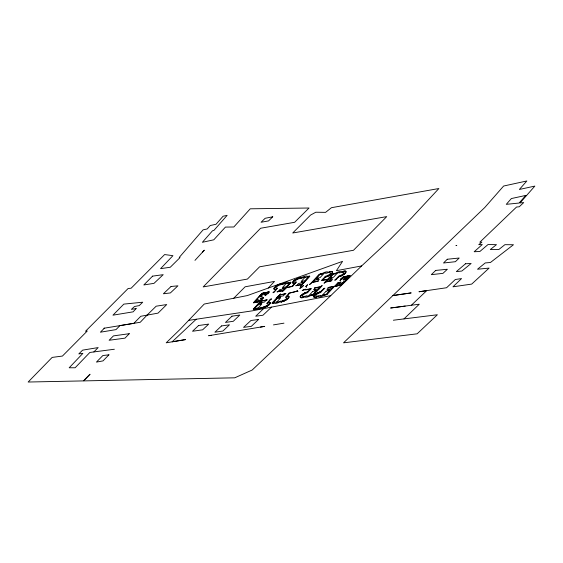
<?xml version="1.0" encoding="UTF-8"?>
<svg xmlns="http://www.w3.org/2000/svg" width="563" height="563" viewBox="0 0 563 563"><rect width="100%" height="100%" fill="white"/><g stroke="black" fill="none" stroke-linecap="round" stroke-linejoin="round"><path stroke-width="0.84" d="M300.135 296.764C300.163 298.291 302.929 298.045 303.668 297.053L304.224 296.94M253.786 302.556L262.168 293.443L268.537 292.049L262.316 293.351L259.219 296.792M289.656 293.147L297.165 291.043L297.63 291.613M292.098 286.271L286.18 287.742L291.036 282.443M302.366 284.575L302.38 284.245M306.378 287.137L306.441 286.405M312.036 282.162L309.516 284.618L312.162 282.464L318.243 281.211L312.226 282.169L319.545 274.329L321.677 273.752M332.656 272.344L332.226 271.486L330.636 271.38M349.743 275.771L341.41 284.829L334.999 286.264L341.34 284.892M310.452 288.918C306.42 290.564 304.703 289.065 302.211 290.529A4.785 1.527 -26 0 0 303.851 289.663L305.498 289.178M300.135 296.757L301.332 295.153M269.262 291.965L268.072 293.682L267.397 293.823M292.774 281.986L292.626 282.844M268.847 292.113L265.511 295.596L264.913 295.737L268.22 292.394L262.506 293.548L259.691 296.602L262.182 296.286L259.283 296.877M302.31 284.681L300.438 286.44L301.93 284.611L295.765 285.744L302.352 284.16L309.467 276.292L307.658 276.574L309.594 276.004M309.847 276.243L302.718 283.991M350.123 275.694L341.586 284.913L334.359 286.539M345.816 272.569L345.935 271.331M345.816 272.576L344.274 274.111M270.824 299.417L271.619 298.918L270.261 299.192L267.84 302.331M288.756 297.764L289.115 296.497L287.883 296.004M325.9 281.648L331.881 280.627L325.878 282.049L324.154 283.161M255.088 309.129L253.526 309.249L261.183 301.212M273.857 302.985L272.295 303.091L279.952 295.068M288.756 297.771L288.059 298.524M304.217 296.926L303.816 296.835M328.546 272.26L329.045 272.26M318.714 289.544L322.113 285.673M317.645 296.581L317.222 296.49M341.98 271.908L342.768 271.767M262.013 308.116L262.358 307.743L261.999 307.708M282.204 283.583L281.866 283.949L282.246 283.963M280.782 301.972L281.127 301.599L280.768 301.564M300.973 277.439L300.635 277.805L301.029 277.798M286.602 296.194L289.03 293.049L294.878 291.866L297.524 290.789M321.649 273.674L320.044 273.907M335.069 273.329L333.711 273.491M324.57 295.089L326.223 294.836M293.077 281.542L294.048 280.578M254.047 302.408L257.235 299.009L257.826 298.869L254.525 302.211L260.24 301.057L263.055 298.003L260.563 298.313L263.498 297.728M263.519 297.813L260.331 301.275L267.228 299.805L253.751 302.838M270.782 299.46L268.248 302.211L268.875 302.148M271.957 303.098L276.869 297.771L276.264 297.94L280.465 293.992M282.492 291.479L282.922 290.775L276.996 291.887L283.625 290.17M280.494 294.076L280.071 294.766L285.997 293.661L279.41 295.237M292.183 286.117L294.745 283.337L293.773 283.393M305.526 289.262L305.667 289.692L311.508 288.516L307.025 292.978A3.484 1.112 -26 0 0 302.69 295.265A3.484 1.112 -26 0 0 303.823 296.455L302.838 297.517A5.616 1.788 -26 0 1 301.022 295.603A5.616 1.788 -26 0 1 308.01 291.916M324.105 283.09L327.23 279.508L321.283 280.599L325.766 276.137A3.484 1.112 -26 0 0 330.101 273.843A3.484 1.112 -26 0 0 328.968 272.654L329.946 271.591A5.616 1.788 -26 0 1 331.769 273.505A5.616 1.788 -26 0 1 324.781 277.2M334.112 286.694L326.976 294.414M340.003 280.515L343.029 277.158M344.317 281.521L341.227 284.857M349.489 275.905L346.182 279.354L343.275 279.938L346.196 279.164L349.011 276.109L343.289 277.32M305.73 286.44L307.124 285.089M194.967 260.38L204.313 250.169L202.434 252.217M265.349 293.034L263.751 294.78L266.482 294.224M253.216 309.207L260.303 301.451M260.641 301.388L259.036 303.126L264.504 302.021L266.109 300.283M276.37 289.375L273.963 292.5C270.198 293.809 278.009 289.417 275.476 289.537M281.465 284.062L281.732 283.773A5.377 1.717 -26 0 0 275.082 287.158A5.377 1.717 -26 0 0 276.257 289.234M284.878 294.139L283.273 295.878L277.805 296.983L279.621 295.026M295.139 283.231L292.732 286.356L286.532 287.714L282.542 291.55M300.234 277.918L300.501 277.629A5.377 1.717 -26 0 0 293.851 281.014A5.377 1.717 -26 0 0 295.033 283.09L295.096 283.083M296.891 285.265L298.489 283.52L303.957 282.422M289.544 293.323L287.257 296.032M307.637 284.575L306.434 286.398M312.113 282.063L319.277 274.322M317.694 281.071L319.298 279.325L313.83 280.43M315.097 288.045L313.492 289.783L318.961 288.678M321.332 291.557L324.935 288.172L323.366 288.671L323.88 288.573M328.525 287.7L326.92 289.438L332.388 288.333L333.986 286.595L327.969 287.559L334.612 286.222M334.682 286.286L338.025 282.717L341.051 282.084L338.131 282.865L335.316 285.92L341.03 284.765L344.289 281.437M343.296 277.256L340.038 280.585M346.02 276.771L344.415 278.509L341.685 279.065M268.234 288.052L274.491 281.409L245.137 286.792L233.715 298.249L204.235 304.048L180.273 329.165L166.198 342.818L185.558 339.58L172.165 341.811L196.213 319.242L252.28 310.846L330.762 295.631L361.615 265.94L390.905 238.698L411.827 217.635L438.88 188.528L331.445 207.698L325.59 212.357L315.808 212.23L310.586 215.045L292.718 233.005L386.725 216.621L353.48 250.282L259.606 266.813L247.41 279.072L203.18 286.919L260.613 228.247L294.625 222.294L309.031 208.014L250.254 208.803L233.821 226.988L225.432 227.086L213.792 239.803L202.384 242.294L212.532 230.753L213.863 230.464L227.142 215.347L223.11 216.227L216.03 224.264L210.231 225.538L207.233 228.944L203.095 229.859L179.224 257.446L180.026 257.594L170.272 267.249L160.575 268.657L172.932 255.672L164.621 254.56L131.144 288.207L128.125 288.509L85.477 331.297L87.286 330.995L62.43 356.062L52.155 357.406L28.15 382.031L234.722 377.822L252.203 370.011L330.762 295.631M269.494 304.477L270.395 302.817L268.875 302.148M302.394 284.026L301.852 284.322M331.86 273.569L330.291 274.857M332.592 274.068L327.659 279.325M341.516 278.791L340.594 279.065L343.388 276.799L350.087 275.476M93.859 351.938L98.173 347.575L82.613 350.144L78.799 353.916L82.881 353.374L69.186 367.78L75.132 367.766L89.869 352.459L114.359 349.243M269.487 304.477L268.699 305.167M314.548 295.005L313.535 296.56L314.309 297.377M263.512 308.693L255.708 316.223L262.956 315.238L271.549 307.109M404.002 318.904L419.273 304.21L390.588 308.017L405.177 306.082M329.418 272.056L329.721 271.732A5.377 1.717 -26 0 1 331.734 273.372A5.377 1.717 -26 0 1 325.315 276.982L324.985 277.123M342.818 271.732L343.141 271.387A5.377 1.717 -26 0 1 345.161 273.027A5.377 1.717 -26 0 1 338.743 276.637L338.743 276.637M338.37 276.806L338.286 276.876A5.616 1.788 -26 0 0 345.196 273.161A5.616 1.788 -26 0 0 343.374 271.246L342.395 272.309A3.484 1.112 -26 0 1 343.521 273.498A3.484 1.112 -26 0 1 339.186 275.793L334.704 280.247L335.844 279.79M314.548 294.998L316.68 293.422M297.644 291.613L298.01 291.374A4.785 1.527 -26 0 1 297.609 290.923L297.588 290.818M411.342 305.259L426.712 290.642L418.956 291.761L446.579 287.742L455.319 279.501L461.554 278.572L452.962 286.813L471.703 284.09L489.106 268.087L477.515 269.234L485.25 262.935L490.436 262.499L513.463 244.736L504.898 244.68L498.804 249.543L490.303 249.55L496.467 244.638L487.98 244.574L479.894 251.478L474.173 251.752L482.266 244.546L478.747 244.68L481.886 242.146L479.845 242.196L516.538 207.036L519.213 206.79L523.731 202.574L520.008 202.947L534.85 186.086L519.367 189.464L526.848 180.969L503.632 186.029L484.771 207.515L343.536 342.839L417.148 333.81L437.374 314.752L393.375 320.227M288.052 298.531L287.207 299.22M310.283 289.037L307.497 291.944M313.57 294.745L318.574 289.473M335.984 279.684L338.715 276.827M307.87 291.937L307.532 292.113M321.311 291.578L320.91 291.775A5.377 1.717 -26 0 0 314.478 295.392A5.377 1.717 -26 0 0 316.497 297.032M294.301 280.374L294.977 279.874M321.283 274.146L321.297 274.132A4.532 1.443 -26 0 1 326.026 271.957A4.532 1.443 -26 0 1 327.99 272.788L326.019 273.189M311.494 294.977L311.501 294.97A4.532 1.443 -26 0 1 306.765 297.151A4.532 1.443 -26 0 1 304.801 296.328M322.444 280.121L325.175 277.2L328.869 275.715M323.838 288.594L320.431 291.733M326.92 294.463L326.554 294.688M287.2 299.227L285.863 300.107M276.067 286.124L274.308 287.686L273.836 288.932M268.291 305.477L266.771 306.434M302.218 294.449L304.59 293.049M343.993 274.315L341.452 275.8M276.074 286.117L276.968 285.532M294.984 279.874L299.312 277.756M330.284 274.864L329.841 275.152M322.339 280.191L327.546 279.234M329.834 275.152L328.876 275.715M276.975 285.532L278.995 284.491M332.93 273.815L333.704 273.498M316.695 293.414L317.173 293.14M285.856 300.107L284.35 300.895M313.211 294.998L312.831 295.174M317.18 293.14L320.424 291.74M266.595 306.532L266.095 306.793M265.912 306.877L263.512 307.841M304.773 292.957L307.489 291.944M284.336 300.902L283.478 301.268M341.101 275.961L338.729 276.82M279.698 284.202L282.176 283.506M329.721 271.549L328.574 272.211M283.126 301.409L281.634 301.874M316.512 297.208L317.645 296.595M299.319 277.756L300.888 277.362M263.505 307.841L262.865 308.024M303.795 296.835L303.07 297.377A5.377 1.717 -26 0 1 301.057 295.737A5.377 1.717 -26 0 1 307.468 292.127L307.489 292.12M281.627 301.881L280.831 302.042M262.858 308.024L262.112 308.179M329.756 271.542L330.629 271.38M316.462 297.222L315.069 297.426M300.311 278.052L301.022 277.911M341.994 271.866L345.232 271.021M281.57 284.195L282.253 284.062M335.098 273.4L332.965 273.984L325.653 281.824L331.121 280.719L332.719 278.981L327.258 280.085M286.595 283.499L288.566 283.105A4.532 1.443 -26 0 0 286.602 282.267A4.532 1.443 -26 0 0 281.873 284.442L283.829 284.055A2.315 0.739 -26 0 1 286.497 283.4M339.447 272.844L341.41 272.443A4.532 1.443 -26 0 0 339.454 271.612A4.532 1.443 -26 0 0 334.725 273.787L336.674 273.4A2.315 0.739 -26 0 1 339.348 272.745M285.188 288.566L279.72 289.671L278.115 291.409L283.583 290.304L290.698 282.443L288.889 282.725L290.761 282.154M349.454 275.835L343.514 277.024L349.722 275.715M322.078 285.603L320.256 286.743L314.548 287.904L320.565 286.94L313.246 294.78L310.966 295.568L312.5 295.272M256.264 300.382L258.994 299.826L257.39 301.564L254.659 302.12M342.642 282.964L339.911 283.513L338.307 285.251L341.037 284.702M304.801 296.321L306.772 295.92M280.74 301.486L281.465 301.346M272.281 303.38L273.85 303.056M257.629 308.193L255.658 308.587A4.532 1.443 -26 0 0 257.622 309.418A4.532 1.443 -26 0 0 262.351 307.25L260.395 307.637A2.315 0.739 -26 0 1 257.727 308.285M318.229 295.976L320.192 295.575M261.971 307.63L262.632 307.497M324.541 295.012L326.695 294.407L333.585 286.616M255.074 309.2L253.441 309.537M233.715 298.249L247.375 295.561L342.564 261.338L336.414 270.676L361.615 265.94M283.97 323.155L273.47 324.9M260.43 327.089L264.73 326.364L208.606 335.731L211.343 335.281M188.668 320.375L196.213 319.242M254.096 302.479L260.022 301.289L253.822 302.605M287.264 296.032L287.876 296.004M286.68 296.314L286.708 296.314A5.377 1.717 -26 0 1 287.911 298.383A5.377 1.717 -26 0 1 281.261 301.775M275.469 289.537L274.146 289.326M315.062 297.426L314.316 297.377M267.897 302.458L267.939 302.458A5.377 1.717 -26 0 1 269.142 304.534A5.377 1.717 -26 0 1 262.492 307.919M293.766 283.393L293.203 283.302M345.499 271.084L345.935 271.331M269.276 291.838L261.992 293.365L253.392 302.803M292.915 283.182L292.626 282.851M306.307 287.109L306.307 287.003A4.785 1.527 -26 0 0 305.864 286.56M323.253 273.745A2.315 0.739 -26 0 1 325.921 273.09M309.537 295.364A2.315 0.739 -26 0 1 306.87 296.018M318.222 295.983A4.532 1.443 -26 0 0 320.185 296.807A4.532 1.443 -26 0 0 324.914 294.632L322.965 295.019A2.315 0.739 -26 0 1 320.291 295.674M307.335 276.947A4.532 1.443 -26 0 0 305.371 276.123A4.532 1.443 -26 0 0 300.642 278.298L302.598 277.911A2.315 0.739 -26 0 1 305.266 277.256M274.427 302.451A4.532 1.443 -26 0 0 276.391 303.274A4.532 1.443 -26 0 0 281.12 301.099L279.164 301.486A2.315 0.739 -26 0 1 276.496 302.141M259.043 300.895L260.578 300.234L259.079 300.825M260.155 303.823L261.76 303.161L260.155 303.823M262.168 294.287L263.709 293.647L262.182 294.252M278.924 297.679L280.522 296.99L278.938 297.644M282.464 288.467L284.069 287.777L282.485 288.432M299.833 288.27L300.044 288.263A4.785 1.527 -26 0 1 301.698 287.404L303.64 285.378L299.826 288.291M301.24 282.323L302.838 281.627L301.24 282.323M316.73 279.199L318.341 278.53L316.73 279.199M314.457 290.515L316.068 289.846L314.492 290.438M330.15 278.854L331.755 278.157L330.15 278.854M327.884 290.17L329.482 289.473L327.884 290.17M336.188 285.342L337.723 284.681L336.188 285.342M346.604 277.256L348.138 276.595L346.604 277.256M525.828 195.41L519.107 203.039L506.271 204.334L511.373 198.556L525.828 195.41M260.789 295.659L260.219 296.279L262.154 295.385L260.789 295.659M261.162 298.601L260.592 299.22L262.527 298.327L261.162 298.601M257.938 304.921L254.377 308.784L258.171 308.017L261.732 304.154L257.938 304.921M277.531 288.221L276.553 289.283A5.616 1.788 -26 0 1 274.73 287.369A5.616 1.788 -26 0 1 281.718 283.682L280.74 284.744A3.484 1.112 -26 0 0 276.398 287.031A3.484 1.112 -26 0 0 277.531 288.221M263.484 306.948L262.506 308.01A5.616 1.788 -26 0 0 269.494 304.323A5.616 1.788 -26 0 0 267.671 302.408L266.693 303.471A3.484 1.112 -26 0 1 267.826 304.66A3.484 1.112 -26 0 1 263.484 306.948M286.053 283.668L282.492 287.538L286.286 286.771L289.846 282.907L286.053 283.668M276.707 298.777L273.146 302.641L276.94 301.874L280.501 298.01L276.707 298.777M296.3 282.077L295.322 283.14A5.616 1.788 -26 0 1 293.499 281.226A5.616 1.788 -26 0 1 300.487 277.531L299.509 278.594A3.484 1.112 -26 0 0 295.174 280.888A3.484 1.112 -26 0 0 296.3 282.077M282.253 300.804L281.275 301.867A5.616 1.788 -26 0 0 288.263 298.172A5.616 1.788 -26 0 0 286.44 296.258L285.462 297.32A3.484 1.112 -26 0 1 286.595 298.51A3.484 1.112 -26 0 1 282.253 300.804M304.822 277.524L301.261 281.394L305.055 280.627L308.623 276.757L304.822 277.524M319.854 274.491L316.293 278.361L320.094 277.594L323.655 273.731L319.854 274.491M312.697 291.514L309.136 295.385L312.929 294.618L316.497 290.754L312.697 291.514M333.282 274.146L329.721 278.016L333.514 277.249L337.082 273.379L333.282 274.146M317.243 296.11L316.265 297.173A5.616 1.788 -26 0 1 314.443 295.258A5.616 1.788 -26 0 1 321.431 291.564L320.453 292.626A3.484 1.112 -26 0 0 316.117 294.921A3.484 1.112 -26 0 0 317.243 296.11M326.125 291.17L322.564 295.033L326.357 294.273L329.918 290.402L326.125 291.17M338.159 283.076L337.589 283.696L339.524 282.802L338.159 283.076M345.372 278.601L344.802 279.22L346.738 278.326L345.372 278.601M136.119 308.587L133.121 311.839L112.945 315.174L123.825 304.111L142.721 302.211L139.216 305.603L134.522 306.49L131.376 309.368L136.119 308.587M89.953 374.296L83.697 380.708L89.953 374.296M146.95 315.238L140.25 322.268L119.94 325.618L115.985 329.622L100.39 332.198L104.394 328.166L103.965 328.236L133.839 323.324L140.799 316.272L158.041 313.127L166.732 304.548L156.176 306.188L146.95 315.238M129.272 333.697L124.993 338.145L109.116 340.27L113.452 335.893L129.272 333.697M108.926 354.824L103.008 360.89L96.442 362.093L102.86 355.542L108.926 354.824M152.573 276.137L143.818 284.962L154.009 283.344L163.207 274.667L152.573 276.137M447.282 259.254L443.517 263.005L455.397 261.704L459.211 258.016L447.282 259.254M272.738 216.797L268.558 220.907L261.063 222.258L265.159 218.289L272.738 216.797M435.72 270.423L431.321 274.66L442.961 273.358L447.36 269.255L435.72 270.423M231.97 316.195L225.46 322.444L233.3 321.283L239.803 315.034L231.97 316.195M171.039 286.497L163.397 293.773L170.392 292.936L177.929 285.821L171.039 286.497M258.537 319.481L251.351 326.315L243.533 327.377L250.929 320.502L258.537 319.481M221.512 325.942L214.911 332.191L222.871 331.051L229.479 324.802L221.512 325.942M198.591 325.52L192.518 331.255L202.624 329.827L208.697 324.091L198.591 325.52M465.51 263.766L456.347 271.612L461.843 271.035L471.125 263.498L465.51 263.766M411.053 292.915L392.636 295.596L411.053 292.915M456.086 245.517L456.72 245.475L456.086 245.517"/></g></svg>
